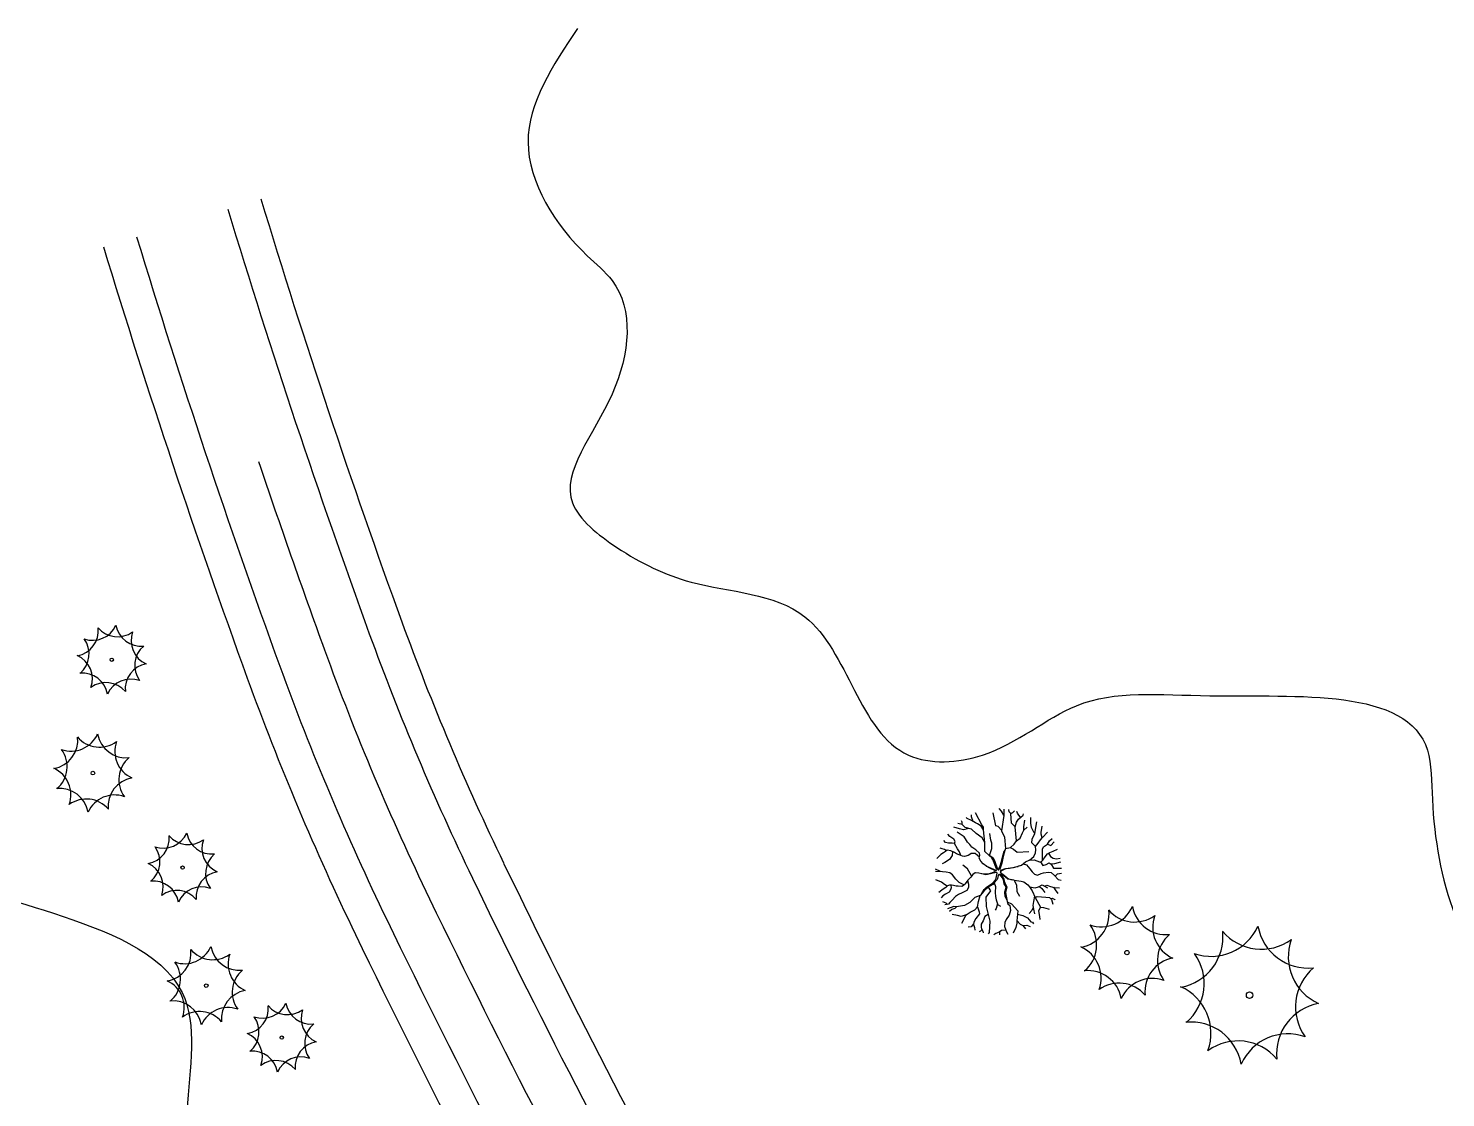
# Model space of a CAD drawing. Extents: x 99089 to 101049, y 99298 to 100905.
# Drawn here: x 99808.1 to 100135.6, y 100657.6 to 100904.6 of the extents above; entities that cross this region are included whole.
import ezdxf

# ---------------------------------------------------------------- set-up
doc = ezdxf.new("R2010")
doc.units = 0
for name, color, linetype in [('Survey Exist Alignments', 7, 'Continuous'), ('Survey Exist Pavement', 7, 'Continuous'), ('Survey Exist Surface', 7, 'Continuous'), ('Survey Exist Trees', 7, 'Continuous')]:
    doc.layers.add(name, color=color, linetype=linetype)

msp = doc.modelspace()

# ---------------------------------------------------------------- linework, layer by layer
at = {"layer": 'Survey Exist Alignments'}
for centre, radius, start, end in [((101694.46, 101421.75), 1934.24, 198.60775, 199.97526), ((100454.12, 100970.91), 614.5, 199.97526, 205.79495), ((101820.63, 101631.36), 2132.25, 205.79495, 208.87624)]:
    msp.add_arc(centre, radius, start, end, dxfattribs=at)
at = {"layer": 'Survey Exist Pavement'}
for centre, radius, start, end in [((101694.46, 101421.75), 1923.24, 196.89397, 199.97526), ((101694.46, 101421.75), 1945.24, 196.89397, 199.97526), ((100454.12, 100970.91), 603.5, 199.97526, 205.79495), ((100454.12, 100970.91), 625.5, 199.97526, 205.79495), ((101820.63, 101631.36), 2121.25, 205.79495, 208.87624), ((101820.63, 101631.36), 2143.25, 205.79495, 208.87624)]:
    msp.add_arc(centre, radius, start, end, dxfattribs=at)
at = {"layer": 'Survey Exist Surface'}
for centre, radius, start, end in [((101694.46, 101421.75), 1915.24, 196.89397, 199.97526), ((101694.46, 101421.75), 1953.24, 196.89397, 199.97526), ((100454.12, 100970.91), 595.5, 199.97526, 205.79495), ((100454.12, 100970.91), 633.5, 199.97526, 205.79495), ((101820.63, 101631.36), 2113.25, 205.79495, 208.87624), ((101820.63, 101631.36), 2151.25, 205.79495, 208.87624)]:
    msp.add_arc(centre, radius, start, end, dxfattribs=at)
at = {"layer": 'Survey Exist Trees'}
for points in [[(100028.87, 100719.41), (100028.27, 100720.25), (100027.43, 100720.86), (100026.97, 100721.09), (100026.08, 100721.56), (100025.06, 100722.07), (100024.8, 100722.25)], [(100026.41, 100721.39), (100026.04, 100722.45), (100026.04, 100722.91)], [(100029.14, 100714.42), (100029.11, 100716.51), (100028.87, 100719.41), (100028.82, 100720.04), (100028.45, 100720.59), (100026.99, 100723.33)], [(100032.96, 100719.35), (100032.19, 100720.18), (100031.66, 100720.38), (100031.03, 100723.35)], [(100033.51, 100722.86), (100032.99, 100723.75), (100032.44, 100724.33)], [(100033.52, 100724.24), (100033.57, 100722.77), (100032.99, 100719.21), (100033.72, 100717.72), (100033.94, 100715.12), (100035.09, 100715.36), (100035.95, 100716.16), (100036.48, 100716.9), (100036.12, 100720.13), (100035.32, 100720.99), (100035.14, 100723.19), (100034.75, 100723.56), (100034.68, 100724.13)], [(100035.14, 100723.19), (100035.63, 100723.42), (100035.96, 100723.86)], [(100036.12, 100720.12), (100036.44, 100721.22), (100036.95, 100721.88), (100037.98, 100722.86), (100038.1, 100723.13)], [(100037.36, 100722.26), (100036.72, 100723.32), (100036.52, 100723.71)], [(100040.69, 100718.57), (100040.54, 100718.75), (100040.21, 100719.35), (100039.89, 100720.01), (100039.8, 100720.94), (100039.74, 100722.29)], [(100025.39, 100719.78), (100024.21, 100719.46), (100023.28, 100719.7), (100021.97, 100720.03)], [(100028.74, 100711.6), (100028.74, 100711.6), (100028.25, 100712.22), (100027.84, 100712.93), (100027.98, 100713.53), (100027.93, 100714.05), (100027.09, 100714.84), (100026.16, 100715.45), (100025.65, 100716.05), (100025.14, 100716.61), (100024.67, 100717.36), (100024.35, 100717.83), (100023.42, 100718.44), (100022.76, 100718.9)], [(100029.11, 100716.51), (100028.55, 100717.59), (100027.15, 100718.57), (100026.08, 100719.6), (100024.63, 100719.97), (100023.94, 100720.67), (100022.91, 100720.89)], [(100023.94, 100720.67), (100023.87, 100721.19), (100023.72, 100721.53)], [(100036.47, 100716.92), (100037.27, 100717.49), (100037.83, 100718.75), (100038.16, 100719.36), (100038.95, 100720.06)], [(100038.16, 100719.36), (100038.16, 100720.15), (100038.35, 100721.64)], [(100039.49, 100712.45), (100040.48, 100713.25), (100040.85, 100714.1), (100040.94, 100714.8), (100040.86, 100715.62), (100039.97, 100716.44), (100040.05, 100717.25), (100040.69, 100718.57), (100041.17, 100721.28)], [(100040.86, 100715.62), (100041.46, 100716.32), (100042.03, 100717.11), (100042.45, 100717.63), (100043.63, 100718.93)], [(100042.41, 100717.59), (100042.17, 100718.47), (100042.17, 100718.79), (100042.42, 100720.25)], [(100022.11, 100716.28), (100021.59, 100716.38), (100020.71, 100716.34), (100020.05, 100716.48), (100019.65, 100716.99)], [(100023.63, 100713.47), (100023.31, 100714.38), (100022.85, 100715.08), (100022.11, 100716.29), (100022.29, 100716.71), (100021.97, 100717.32), (100021.04, 100717.92), (100020.62, 100718.47)], [(100030.23, 100713.53), (100030.73, 100715.12), (100030.74, 100716.38), (100030.55, 100717.08), (100030.27, 100718.57)], [(100042.48, 100712.35), (100042.49, 100715), (100042.7, 100715.53), (100043.61, 100716.13), (100044.06, 100716.86), (100044.69, 100717.44)], [(100043.61, 100716.13), (100044.03, 100715.95), (100044.36, 100715.85), (100045.13, 100716.68)], [(100027.88, 100713.1), (100027.46, 100713.53), (100026.9, 100714), (100026.44, 100714), (100026.02, 100713.95), (100025.64, 100713.77), (100025.32, 100713.53), (100024.43, 100713.3), (100023.96, 100713.35), (100023.22, 100713.63), (100022.61, 100713.91), (100022.1, 100714.19), (100021.31, 100714.56), (100020.47, 100714.75), (100020.05, 100714.47), (100019.58, 100714.15), (100018.97, 100713.73), (100018.06, 100712.84)], [(100020.28, 100714.62), (100019.86, 100714.89), (100019.26, 100715.03), (100018.8, 100715.24)], [(100021.65, 100714.4), (100021.59, 100713.49), (100020.98, 100712.56), (100019.9, 100711.91), (100019.3, 100711.59)], [(100029.44, 100711.08), (100029.92, 100710.92), (100030.57, 100710.61), (100031.18, 100710.34), (100031.72, 100710.12), (100031.85, 100710.12), (100031.89, 100710.26), (100031.69, 100710.82), (100031.33, 100711.8), (100030.99, 100712.6), (100030.77, 100712.98), (100030.15, 100713.53), (100029.14, 100714.42)], [(100029.97, 100713.68), (100030.56, 100713.32), (100030.99, 100713.05), (100031.34, 100712.34), (100031.64, 100711.66), (100031.94, 100710.81), (100032.12, 100710.3), (100032.2, 100710.18), (100032.34, 100710.22), (100032.47, 100710.55), (100032.68, 100711.12), (100032.95, 100711.87), (100033.18, 100712.78), (100033.38, 100713.65), (100033.56, 100714.28), (100033.82, 100714.73)], [(100033.94, 100715.12), (100033.57, 100713.9), (100033.32, 100712.87), (100033.04, 100711.73), (100032.67, 100710.56), (100032.62, 100710.38), (100032.69, 100710.17), (100032.85, 100710.15), (100033.66, 100710.43), (100034.55, 100710.61), (100035.59, 100710.77), (100036.26, 100710.92), (100036.84, 100710.98)], [(100034.98, 100715.34), (100035.75, 100714.97), (100036.58, 100714.26), (100039.33, 100714.47)], [(100037.16, 100711.09), (100037.58, 100711.24), (100038.56, 100712.03), (100039.36, 100712.45), (100040.52, 100712.49), (100041.78, 100712.07), (100042.15, 100712.03), (100042.57, 100712.45), (100043.09, 100713.19), (100043.6, 100713.89), (100044.16, 100714.17), (100044.96, 100714.54), (100045.93, 100714.94)], [(100043.87, 100714.02), (100044.35, 100713.28), (100044.91, 100712.91), (100045.7, 100712.72), (100046.54, 100712.92)], [(100024.33, 100706.71), (100023.95, 100706.91), (100023.2, 100707.28), (100022.41, 100708.03), (100021.67, 100709.01), (100021.06, 100709.48), (100020.22, 100709.62), (100019.38, 100709.76), (100017.73, 100709.84)], [(100018.88, 100709.78), (100017.74, 100710.37)], [(100026.99, 100709.51), (100026.89, 100709.52), (100026.38, 100709.15), (100025.87, 100708.54), (100025.49, 100708.12), (100025.21, 100707.79), (100024.84, 100707.28), (100024.51, 100706.86), (100024.18, 100706.58), (100023.81, 100706.35), (100022.97, 100706.4), (100022.55, 100706.4), (100021.9, 100706.58), (100021.43, 100706.68), (100021.01, 100706.63), (100020.54, 100706.49), (100020.17, 100706.12), (100019.75, 100705.89), (100019.19, 100705.51), (100018.54, 100704.94)], [(100026.08, 100708.79), (100025.15, 100710.46), (100024.08, 100711.29)], [(100028.45, 100704.75), (100028.96, 100705.69), (100029.56, 100706.17), (100030.21, 100706.64), (100030.91, 100707.13), (100031.55, 100707.83), (100031.79, 100708.27), (100031.99, 100709.39), (100031.93, 100709.56), (100031.76, 100709.6), (100030.78, 100709.32), (100029.77, 100709.1), (100029.34, 100709.06), (100028.47, 100709.3), (100027.72, 100709.44), (100026.99, 100709.51)], [(100034.23, 100703.26), (100033.85, 100704.1), (100033.77, 100704.86), (100033.75, 100705.12), (100033.91, 100705.56), (100034.05, 100706.28), (100033.64, 100706.98), (100033.44, 100707.85), (100033.11, 100708.42), (100032.67, 100709.05), (100032.51, 100709.15), (100032.34, 100709.11), (100032.22, 100708.92), (100032.04, 100708.18), (100031.98, 100707.96), (100031.32, 100707.22), (100030.97, 100706.84), (100029.94, 100706.18), (100028.91, 100705.26), (100028.04, 100704.29)], [(100028.35, 100709.32), (100029.17, 100709.24), (100029.92, 100709.31), (100030.74, 100709.52), (100031.49, 100709.83), (100031.57, 100709.97), (100031.47, 100710.07), (100030.27, 100710.61), (100029.6, 100710.96), (100028.74, 100711.6)], [(100037.16, 100711.09), (100036.55, 100710.88), (100035.72, 100710.68), (100034.82, 100710.53), (100033.93, 100710.4), (100033.32, 100710.1), (100032.76, 100709.84), (100032.69, 100709.75), (100032.84, 100709.54), (100033.33, 100709.16), (100034.23, 100708.43), (100034.64, 100708.15), (100035.44, 100707.89)], [(100035.94, 100707.79), (100034.49, 100708.07), (100033.83, 100708.57), (100032.76, 100709.23), (100033.16, 100708.62), (100033.51, 100708.07), (100033.63, 100707.56), (100033.88, 100706.81), (100034.21, 100706.25), (100033.88, 100704.96), (100034.31, 100702.87)], [(100037.98, 100711.56), (100038.75, 100711.33), (100039.54, 100710.44), (100040.05, 100709.74), (100040.65, 100709.18), (100041.31, 100708.99), (100042.15, 100709.37), (100042.66, 100709.51), (100043.87, 100709.65), (100044.48, 100709.6), (100045.27, 100708.85), (100046.06, 100707.96), (100046.75, 100707.8)], [(100042, 100712.05), (100042.52, 100711.19), (100043.32, 100711.42), (100043.97, 100711.84), (100044.44, 100711.51), (100045, 100710.62), (100046.86, 100710.56)], [(100044.33, 100711.59), (100044.67, 100711.56), (100045.32, 100711.65), (100046.7, 100712.07)], [(100045.37, 100708.73), (100045.93, 100709.27), (100046.88, 100709.4)], [(100020.45, 100706.4), (100019.84, 100706.82), (100019.1, 100707.33), (100017.85, 100707.85)], [(100021.32, 100706.67), (100021.33, 100706.07), (100021.24, 100705.6), (100020.87, 100705), (100020.07, 100704.58), (100019.46, 100704.21), (100019.03, 100703.71)], [(100025.17, 100707.73), (100025.39, 100706.86), (100025.35, 100706.11), (100024.97, 100705.41), (100023.94, 100704.86), (100023.06, 100704.53), (100022.36, 100704.02), (100021.61, 100703.22), (100021.09, 100702.62), (100020.72, 100702.24), (100019.9, 100702.09)], [(100029.94, 100706.18), (100030.45, 100705.37), (100029.35, 100703.92), (100029.48, 100701.72), (100029.9, 100699.87), (100030.32, 100698.32), (100030.15, 100695.72), (100029.93, 100695.4)], [(100031.32, 100707.22), (100031.6, 100706.34), (100031.55, 100704.99), (100031.64, 100704.06), (100031.78, 100703.26), (100032.1, 100702.38), (100031.77, 100701.26), (100031.54, 100700.88)], [(100035.94, 100707.79), (100037.5, 100707.6), (100038.19, 100707.44), (100039.11, 100706.75), (100039.44, 100706.27), (100040.05, 100705.38), (100040.74, 100703.79), (100042.02, 100701.6), (100041.57, 100700.73), (100041.79, 100699.41), (100041.83, 100698.71)], [(100035.94, 100707.79), (100036.47, 100706.63), (100036.54, 100705.2), (100037.18, 100704.09)], [(100039.44, 100706.27), (100040.79, 100706.01), (100041.58, 100706.29), (100042.37, 100706.75), (100043.63, 100706.01)], [(100041.74, 100706.38), (100042.28, 100705.91), (100043.02, 100704.98)], [(100042.91, 100706.43), (100043.49, 100706.66), (100044.33, 100706.38), (100045.13, 100706.14), (100046.4, 100706.01)], [(100045.02, 100706.18), (100045.36, 100705.58), (100045.99, 100704.72)], [(100020.55, 100702.21), (100020.19, 100702.53), (100019.47, 100702.83)], [(100023.86, 100697.87), (100024.8, 100699.83), (100025.78, 100700.42), (100026.84, 100700.96), (100027.45, 100701.63), (100027.67, 100702.88), (100028.04, 100704.29), (100026.85, 100703.83), (100025.65, 100702.65), (100024.42, 100701.96), (100022.63, 100701.65), (100021.95, 100701.73), (100020.48, 100701.22)], [(100034.31, 100702.87), (100034.43, 100702.37), (100034.9, 100701.95), (100035.08, 100700.83), (100034.75, 100699.76), (100034.1, 100698.73), (100033.77, 100698.03), (100033.67, 100697.1), (100034.14, 100695.84), (100034.44, 100695.33)], [(100034.33, 100702.79), (100035.28, 100702.37), (100036.76, 100700.74), (100036.67, 100699.99), (100036.56, 100698.42), (100036.51, 100697.9), (100036.27, 100696.91), (100035.67, 100695.56)], [(100040.6, 100704.13), (100040.36, 100702.88), (100040.22, 100701.95), (100040.4, 100701.11), (100040.59, 100700.04)], [(100040.74, 100703.79), (100041.25, 100704.05), (100042.23, 100703.95), (100043.21, 100703.86), (100044.09, 100703.81), (100044.56, 100703.35), (100044.84, 100702.3)], [(100044.33, 100703.58), (100044.7, 100703.63), (100045.3, 100703.34), (100045.36, 100703.25)], [(100022.62, 100701.65), (100022.21, 100701.26), (100021.51, 100701.03), (100020.96, 100700.59)], [(100024.8, 100699.83), (100023.7, 100699.44), (100022.86, 100699.63), (100021.59, 100699.86)], [(100027.45, 100701.63), (100027.81, 100700.47), (100027.94, 100700.05), (100027.1, 100698.97), (100026.63, 100698.09), (100026.49, 100697.53), (100026.77, 100696.87), (100026.82, 100696.24)], [(100029.9, 100699.87), (100029.11, 100699.39), (100028.78, 100698.41), (100028.31, 100697.67), (100028.26, 100696.97), (100028.36, 100696.55), (100028.68, 100695.99), (100028.74, 100695.61)], [(100032.05, 100702.2), (100032.24, 100702.1), (100032.8, 100701.81)], [(100036.67, 100699.99), (100037.96, 100699.68), (100039.01, 100699.08), (100039.79, 100698.22), (100040.16, 100698.12), (100040.41, 100697.7)], [(100040.31, 100701.5), (100040.03, 100700.78), (100039.37, 100700.08)], [(100042.02, 100701.59), (100042.73, 100701.48), (100043.76, 100701.15), (100044.04, 100701.09)], [(100026.54, 100697.7), (100026.02, 100697.06), (100025.29, 100696.96)], [(100028.46, 100696.37), (100028.12, 100696.03), (100027.84, 100695.87)], [(100033.97, 100696.29), (100033.02, 100696.22), (100032.46, 100695.8), (100031.71, 100695.47), (100031.21, 100695.21)], [(100036.56, 100698.46), (100037.27, 100697.66), (100037.92, 100697.33), (100038.85, 100697.38), (100039.62, 100697.14)], [(100037.96, 100697.33), (100038.53, 100696.57)], [(100032.52, 100695.84), (100032.55, 100695.17)]]:
    msp.add_lwpolyline(points, dxfattribs=at)
for centre, radius in [((99827.42, 100758.74), 0.375), ((99823.06, 100732.55), 0.425), ((99843.78, 100710.73), 0.375), ((100061.96, 100691.08), 0.5), ((99849.24, 100683.44), 0.425), ((100090.32, 100681.26), 0.75), ((99866.69, 100671.44), 0.375)]:
    msp.add_circle(centre, radius, dxfattribs=at)
for centre, radius, start, end in [((99818.44, 100765.47), 5.9, 280.2067, 5.9716), ((99823, 100769.12), 5.9, 250.2113, 335.9762), ((99828.77, 100769.94), 5.9, 220.2113, 305.9762), ((99834.19, 100767.76), 5.9, 190.2113, 275.9762), ((99837.79, 100763.17), 5.9, 160.2113, 245.9762), ((99816.28, 100760.08), 5.9, 310.2067, 35.9716), ((99838.62, 100757.39), 5.91, 130.2511, 215.9272), ((99817.05, 100754.32), 5.9, 340.2113, 65.9762), ((99820.65, 100749.73), 5.9, 10.2113, 95.9762), ((99836.44, 100751.97), 5.91, 100.2511, 185.9272), ((99826.06, 100747.55), 5.9, 40.2113, 125.9762), ((99831.84, 100748.37), 5.9, 70.2113, 155.9762), ((99812.88, 100740.17), 6.69, 280.2067, 5.9716), ((99818.04, 100744.31), 6.69, 250.2113, 335.9762), ((99824.59, 100745.24), 6.69, 220.2113, 305.9762), ((99830.73, 100742.77), 6.69, 190.2113, 275.9762), ((99834.81, 100737.56), 6.69, 160.2113, 245.9762), ((99810.43, 100734.06), 6.69, 310.2067, 35.9716), ((99835.75, 100731.01), 6.69, 130.2511, 215.9272), ((99811.3, 100727.54), 6.69, 340.2113, 65.9762), ((99815.38, 100722.33), 6.69, 10.2113, 95.9762), ((99833.28, 100724.87), 6.69, 100.2511, 185.9272), ((99821.52, 100719.87), 6.69, 40.2113, 125.9762), ((99828.07, 100720.8), 6.69, 70.2113, 155.9762), ((99834.8, 100717.45), 5.9, 280.2067, 5.9716), ((99839.36, 100721.1), 5.9, 250.2113, 335.9762), ((99845.14, 100721.92), 5.9, 220.2113, 305.9762), ((99850.55, 100719.74), 5.9, 190.2113, 275.9762), ((99854.15, 100715.15), 5.9, 160.2113, 245.9762), ((99832.65, 100712.06), 5.9, 310.2067, 35.9716), ((99854.99, 100709.37), 5.91, 130.2511, 215.9272), ((99833.41, 100706.3), 5.9, 340.2113, 65.9762), ((99852.81, 100703.95), 5.91, 100.2511, 185.9272), ((99837.01, 100701.71), 5.9, 10.2113, 95.9762), ((99848.21, 100700.35), 5.9, 70.2113, 155.9762), ((99842.43, 100699.53), 5.9, 40.2113, 125.9762), ((100049.99, 100700.05), 7.87, 280.2067, 5.9716), ((100056.06, 100704.91), 7.87, 250.2113, 335.9762), ((100063.76, 100706.01), 7.87, 220.2113, 305.9762), ((100070.99, 100703.1), 7.87, 190.2113, 275.9762), ((100075.79, 100696.98), 7.87, 160.2113, 245.9762), ((100047.11, 100692.86), 7.87, 310.2067, 35.9716), ((100081.47, 100702), 11.8, 250.2113, 335.9762), ((100093.03, 100703.65), 11.8, 220.2113, 305.9762), ((100103.86, 100699.29), 11.8, 190.2113, 275.9762), ((100076.89, 100689.27), 7.87, 130.2511, 215.9272), ((100072.36, 100694.71), 11.8, 280.2067, 5.9716), ((100111.06, 100690.1), 11.8, 160.2113, 245.9762), ((99839.06, 100691.06), 6.69, 280.2067, 5.9716), ((99844.22, 100695.2), 6.69, 250.2113, 335.9762), ((99850.77, 100696.13), 6.69, 220.2113, 305.9762), ((99856.91, 100693.66), 6.69, 190.2113, 275.9762), ((99860.99, 100688.45), 6.69, 160.2113, 245.9762), ((100048.13, 100685.19), 7.87, 340.2113, 65.9762), ((100073.99, 100682.05), 7.87, 100.2511, 185.9272), ((100068.04, 100683.93), 11.8, 310.2067, 35.9716), ((99836.61, 100684.95), 6.69, 310.2067, 35.9716), ((99861.93, 100681.9), 6.69, 130.2511, 215.9272), ((100052.93, 100679.06), 7.87, 10.2113, 95.9762), ((100112.73, 100678.54), 11.81, 130.2511, 215.9272), ((99837.48, 100678.43), 6.69, 340.2113, 65.9762), ((100060.15, 100676.16), 7.87, 40.2113, 125.9762), ((100067.86, 100677.25), 7.87, 70.2113, 155.9762), ((100069.58, 100672.42), 11.8, 340.2113, 65.9762), ((99841.56, 100673.23), 6.69, 10.2113, 95.9762), ((99859.46, 100675.76), 6.69, 100.2511, 185.9272), ((99847.7, 100670.76), 6.69, 40.2113, 125.9762), ((99854.25, 100671.69), 6.69, 70.2113, 155.9762), ((99857.71, 100678.16), 5.9, 280.2067, 5.9716), ((99862.27, 100681.81), 5.9, 250.2113, 335.9762), ((99868.05, 100682.63), 5.9, 220.2113, 305.9762), ((99873.46, 100680.45), 5.9, 190.2113, 275.9762), ((99877.06, 100675.86), 5.9, 160.2113, 245.9762), ((100108.37, 100667.71), 11.81, 100.2511, 185.9272), ((99855.55, 100672.77), 5.9, 310.2067, 35.9716), ((99877.89, 100670.08), 5.91, 130.2511, 215.9272), ((100076.78, 100663.23), 11.8, 10.2113, 95.9762), ((99856.32, 100667.02), 5.9, 340.2113, 65.9762), ((99875.71, 100664.66), 5.91, 100.2511, 185.9272), ((100087.61, 100658.87), 11.8, 40.2113, 125.9762), ((100099.17, 100660.52), 11.8, 70.2113, 155.9762), ((99859.92, 100662.42), 5.9, 10.2113, 95.9762), ((99871.11, 100661.07), 5.9, 70.2113, 155.9762), ((99865.34, 100660.25), 5.9, 40.2113, 125.9762)]:
    msp.add_arc(centre, radius, start, end, dxfattribs=at)
for points in [[(99935.02, 100904.6), (99923.6, 100878.33), (99937.3, 100852.06), (99943.01, 100846.35), (99943.01, 100820.08), (99933.88, 100794.95), (99944.15, 100784.67), (99961.28, 100776.68), (99987.54, 100768.68), (100011.51, 100736.7), (100028.64, 100736.7), (100050.33, 100748.12), (100081.16, 100750.41), (100131.4, 100737.84), (100132.54, 100726.42), (100151.95, 100680.73), (100218.17, 100700.15), (100242.14, 100742.41), (100272.97, 100768.68), (100306.08, 100758.4), (100360.88, 100741.27), (100391.71, 100758.4), (100398.56, 100777.82)], [(99708.96, 100746.98), (99744.35, 100746.98), (99761.48, 100717.28), (99780.88, 100709.29), (99813.99, 100700.15), (99843.68, 100681.88), (99844.82, 100654.46), (99837.97, 100622.48), (99815.14, 100597.35), (99823.13, 100587.07), (99837.97, 100589.36), (99839.11, 100579.08), (99890.49, 100565.37), (99883.64, 100525.4), (99872.22, 100476.28), (99890.49, 100435.16), (99875.65, 100396.33), (99852.81, 100386.05), (99810.57, 100359.78), (99753.48, 100331.22), (99752.34, 100269.55), (99708.96, 100231.85), (99672.42, 100279.83), (99651.87, 100314.09), (99622.18, 100372.34), (99579.94, 100363.2), (99561.67, 100339.22), (99547.97, 100307.24), (99506.87, 100301.53), (99492.03, 100253.55), (99514.86, 100197.59), (99538.84, 100148.47), (99495.45, 100087.94), (99466.91, 100099.36), (99416.67, 100077.66), (99398.41, 100043.39), (99357.3, 100004.56), (99323.05, 100001.13), (99289.94, 100017.12), (99224.86, 100033.11), (99184.9, 100029.69), (99151.79, 100022.83), (99124.39, 99976), (99108.41, 99926.89), (99089, 99900.62)]]:
    msp.add_spline(points, degree=3, dxfattribs=at)

doc.saveas('drawing.dxf')
